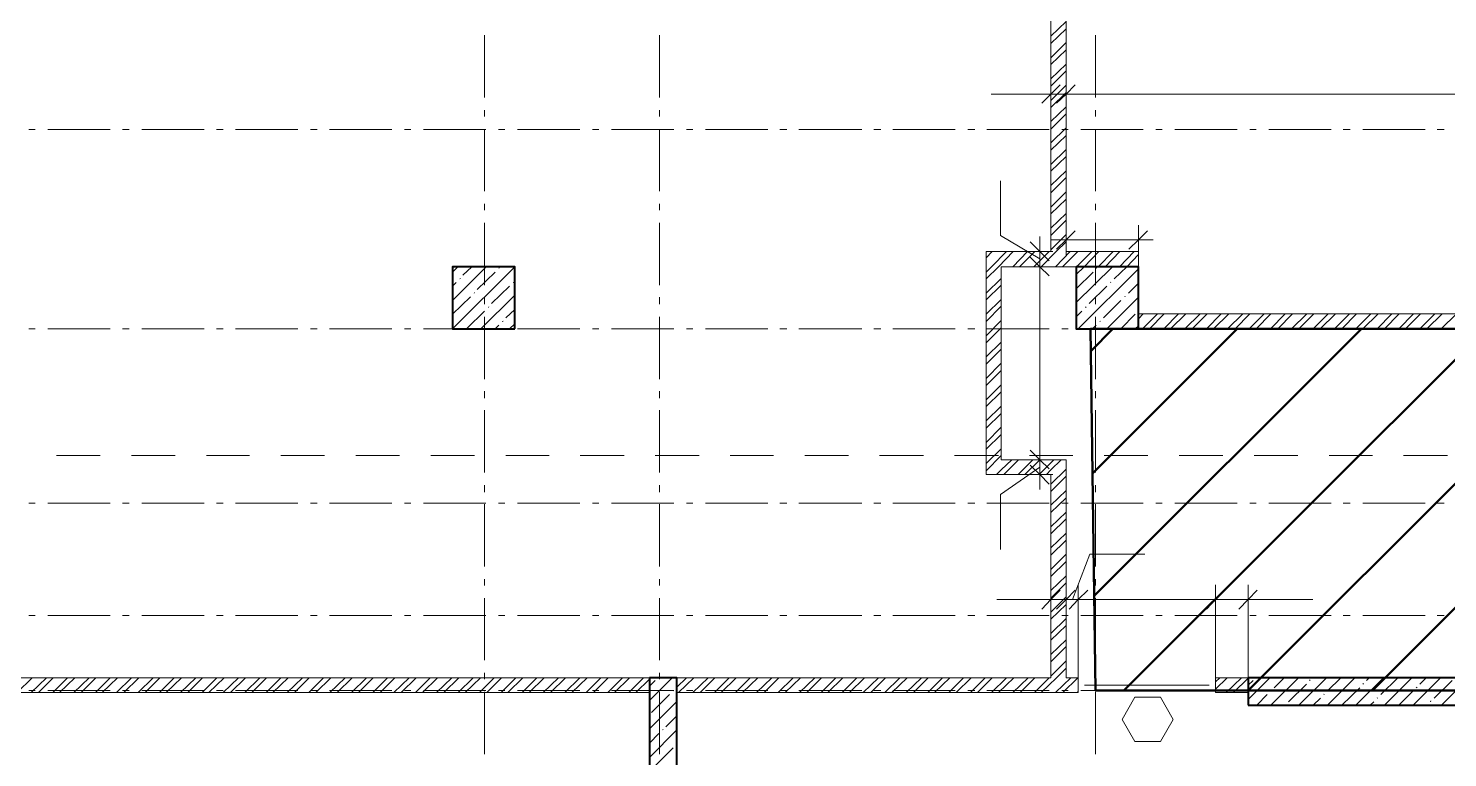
# Model space of a CAD drawing. Header units: millimetres. Extents: x -213547 to 415037, y -3642 to 106956.
# Drawn here: x -104679 to -93293, y 15213 to 21069 of the extents above; entities that cross this region are included whole.
import ezdxf

# ---------------------------------------------------------------- set-up
doc = ezdxf.new("R2010")
doc.units = ezdxf.units.MM
doc.layers.add('1029 Краска Подвал', color=1, linetype='Continuous', lineweight=50)

msp = doc.modelspace()

# ---------------------------------------------------------------- hatches: boundary and pattern name
at = {"layer": '1029 Краска Подвал'}
h = msp.add_hatch(dxfattribs=at)
h.set_pattern_fill('ANSI31', color=256, scale=222)
h.paths.add_polyline_path([(-85805.7, 15752.9), (-96117, 15752.9), (-96159.3, 18654.8), (-85848.1, 18654.8)])

# ---------------------------------------------------------------- linework, layer by layer
at = {"lineweight": 9}
for points in [[(-96354.2, 15854.6), (-96354.2, 17604.2), (-96477.1, 17604.2), (-96875.3, 17604.2), (-96875.3, 19154.7), (-95773.8, 19154.7), (-95773.8, 19277.6), (-96354.2, 19277.6), (-96354.2, 22259.9), (-96477.1, 22259.9), (-96477.1, 19277.6), (-96993.9, 19277.6), (-96993.9, 19154.7), (-96993.9, 17485.6), (-96875.3, 17485.6), (-96477.1, 17485.6), (-96477.1, 15854.6), (-99476.4, 15854.6), (-99476.4, 15736), (-96256.8, 15736), (-96256.8, 15854.6)], [(-93172.7, 18777.7), (-95773.8, 18777.7), (-95773.8, 18654.8), (-93172.7, 18654.8)], [(-105220.9, 15736), (-99696.7, 15736), (-99696.7, 15854.6), (-105220.9, 15854.6)], [(-94892.7, 15854.6), (-95155.3, 15854.6), (-95155.3, 15736), (-94892.7, 15736)], [(-95803.5, 15697.9), (-95905.1, 15519.9), (-95803.5, 15342), (-95595.9, 15342), (-95494.2, 15519.9), (-95595.9, 15697.9)]]:
    msp.add_lwpolyline(points, close=True, dxfattribs=at)
for points in [[(-96477.1, 21006), (-96354.2, 21124.6)], [(-96477.1, 20946.7), (-96354.2, 21065.3)], [(-101018.4, 20514.6), (-101018.4, 21014.5)], [(-99616.2, 20514.6), (-99616.2, 21014.5)], [(-96477.1, 20832.3), (-96354.2, 20955.2)], [(-96117, 20514.6), (-96117, 21014.5)], [(-96477.1, 20777.2), (-96354.2, 20895.8)], [(-96477.1, 20662.8), (-96354.2, 20781.5)], [(-96477.1, 20603.5), (-96354.2, 20726.4)], [(-96477.1, 20645.9), (-96477.1, 20540), (-96477.1, 20421.4)], [(-96477.1, 20489.2), (-96354.2, 20612)], [(-96354.2, 20645.9), (-96354.2, 20540), (-96354.2, 20421.4)], [(-96955.8, 20540), (-96515.2, 20540), (-96413.5, 20540)], [(-96595.7, 20540), (-96354.2, 20540), (-88927.9, 20540), (-88809.3, 20540), (-85488, 20540)], [(-96477.1, 20434.1), (-96354.2, 20552.7)], [(-101018.4, 20362.1), (-101018.4, 20412.9)], [(-99616.2, 20362.1), (-99616.2, 20412.9)], [(-96477.1, 20319.7), (-96354.2, 20438.3)], [(-96477.1, 20260.4), (-96354.2, 20383.2)], [(-96117, 20362.1), (-96117, 20412.9)], [(-96477.1, 20150.2), (-96354.2, 20268.9)], [(-104674.4, 20256.2), (-104623.5, 20256.2)], [(-104521.9, 20256.2), (-104022, 20256.2)], [(-103924.5, 20256.2), (-103869.5, 20256.2)], [(-103767.8, 20256.2), (-103267.9, 20256.2)], [(-103170.5, 20256.2), (-103115.4, 20256.2)], [(-103018, 20256.2), (-102518.1, 20256.2)], [(-102416.4, 20256.2), (-102361.3, 20256.2)], [(-102263.9, 20256.2), (-101764, 20256.2)], [(-101662.3, 20256.2), (-101611.5, 20256.2)], [(-101509.8, 20256.2), (-101009.9, 20256.2)], [(-101018.4, 19760.5), (-101018.4, 20260.4)], [(-100908.3, 20256.2), (-100857.4, 20256.2)], [(-100755.8, 20256.2), (-100255.9, 20256.2)], [(-100154.2, 20256.2), (-100103.4, 20256.2)], [(-100001.7, 20256.2), (-99501.8, 20256.2)], [(-99616.2, 19760.5), (-99616.2, 20260.4)], [(-99400.1, 20256.2), (-99349.3, 20256.2)], [(-99247.6, 20256.2), (-98747.7, 20256.2)], [(-98650.3, 20256.2), (-98595.2, 20256.2)], [(-98497.8, 20256.2), (-97993.7, 20256.2)], [(-97896.2, 20256.2), (-97841.2, 20256.2)], [(-97743.7, 20256.2), (-97243.8, 20256.2)], [(-97142.2, 20256.2), (-97087.1, 20256.2)], [(-96989.6, 20256.2), (-96489.8, 20256.2)], [(-96477.1, 20090.9), (-96354.2, 20209.6)], [(-96388.1, 20256.2), (-96337.3, 20256.2)], [(-96235.6, 20256.2), (-95735.7, 20256.2)], [(-96117, 19760.5), (-96117, 20260.4)], [(-95634, 20256.2), (-95583.2, 20256.2)], [(-95481.5, 20256.2), (-94981.6, 20256.2)], [(-94879.9, 20256.2), (-94829.1, 20256.2)], [(-94727.4, 20256.2), (-94227.6, 20256.2)], [(-94130.1, 20256.2), (-94075, 20256.2)], [(-93973.4, 20256.2), (-93473.5, 20256.2)], [(-93376, 20256.2), (-93321, 20256.2)], [(-96477.1, 19976.6), (-96354.2, 20095.2)], [(-96477.1, 19921.5), (-96354.2, 20040.1)], [(-96477.1, 19807.1), (-96354.2, 19925.7)], [(-96879.5, 19845.2), (-96879.5, 19404.7), (-96566, 19218.3)], [(-96477.1, 19747.8), (-96354.2, 19870.7)], [(-96477.1, 19633.4), (-96354.2, 19756.3)], [(-96477.1, 19578.3), (-96354.2, 19697)], [(-101018.4, 19608), (-101018.4, 19658.8)], [(-99616.2, 19608), (-99616.2, 19658.8)], [(-96477.1, 19464), (-96354.2, 19582.6)], [(-96117, 19608), (-96117, 19658.8)], [(-101018.4, 19006.4), (-101018.4, 19506.3)], [(-99616.2, 19006.4), (-99616.2, 19506.3)], [(-96477.1, 19404.7), (-96354.2, 19527.5)], [(-96354.2, 19476.7), (-96354.2, 19370.8), (-96354.2, 19247.9)], [(-96117, 19006.4), (-96117, 19506.3)], [(-95773.8, 19154.7), (-95773.8, 19370.8), (-95773.8, 19489.4)], [(-96566, 19396.2), (-96566, 19154.7), (-96566, 17604.2), (-96566, 17367)], [(-96477.1, 19290.3), (-96354.2, 19413.1)], [(-96477.1, 19370.8), (-95655.2, 19370.8)], [(-96993.9, 19112.3), (-96951.5, 19154.7), (-96832.9, 19277.6)], [(-96993.9, 19226.7), (-96947.3, 19277.6)], [(-96993.9, 19057.3), (-96896.4, 19154.7), (-96777.8, 19277.6)], [(-96782.1, 19154.7), (-96663.4, 19277.6)], [(-96727, 19154.7), (-96604.1, 19277.6)], [(-96460.1, 19277.6), (-96566, 19277.6), (-96688.9, 19277.6)], [(-96612.6, 19154.7), (-96489.8, 19277.6)], [(-96553.3, 19154.7), (-96434.7, 19277.6), (-96354.2, 19353.8)], [(-96438.9, 19154.7), (-96320.3, 19277.6)], [(-96383.9, 19154.7), (-96261, 19277.6)], [(-96269.5, 19154.7), (-96146.6, 19277.6)], [(-96210.2, 19154.7), (-96091.5, 19277.6)], [(-96095.8, 19154.7), (-95977.2, 19277.6)], [(-96040.7, 19154.7), (-95922.1, 19277.6)], [(-95926.3, 19154.7), (-95807.7, 19277.6)], [(-95867, 19154.7), (-95773.8, 19252.1)], [(-101276.8, 19112.3), (-101234.5, 19154.7)], [(-101276.8, 18883.6), (-101005.7, 19154.7)], [(-101276.8, 18654.8), (-100776.9, 19154.7)], [(-101192.1, 19086.9), (-101120.1, 19154.7)], [(-100904, 19142), (-100899.8, 19146.2)], [(-96460.1, 19154.7), (-96566, 19154.7), (-96688.9, 19154.7)], [(-96273.7, 19091.2), (-96210.2, 19154.7)], [(-96273.7, 18866.6), (-95981.4, 19154.7)], [(-96256.8, 18654.8), (-95773.8, 19137.8)], [(-96112.7, 19142), (-96108.5, 19146.2)], [(-95968.7, 19057.3), (-95867, 19154.7)], [(-101276.8, 18998), (-101247.2, 19027.6)], [(-101217.5, 19057.3), (-101213.3, 19061.5)], [(-101077.7, 18972.5), (-100933.7, 19112.3)], [(-100789.6, 19027.6), (-100785.4, 19031.9)], [(-96993.9, 18942.9), (-96875.3, 19061.5)], [(-96273.7, 18976.8), (-96138.1, 19112.3)], [(-95998.3, 19027.6), (-95994.1, 19031.9)], [(-95854.3, 18942.9), (-95773.8, 19023.4)], [(-101276.8, 18773.4), (-101132.8, 18913.2)], [(-101103.1, 18942.9), (-101098.9, 18947.1)], [(-101048.1, 18654.8), (-100776.9, 18925.9)], [(-101018.4, 18853.9), (-101018.4, 18909)], [(-100963.3, 18858.2), (-100819.3, 18998)], [(-99616.2, 18853.9), (-99616.2, 18909)], [(-96993.9, 18887.8), (-96875.3, 19006.4)], [(-96167.8, 18858.2), (-96028, 18998)], [(-96117, 18853.9), (-96117, 18909)], [(-96028, 18654.8), (-95773.8, 18909)], [(-95884, 18913.2), (-95879.7, 18917.5)], [(-101162.4, 18659.1), (-101018.4, 18798.9)], [(-100988.8, 18828.5), (-100984.5, 18832.7)], [(-100849, 18743.8), (-100776.9, 18811.6)], [(-96993.9, 18773.4), (-96875.3, 18892.1)], [(-96993.9, 18714.1), (-96875.3, 18837)], [(-96273.7, 18752.3), (-96227.1, 18798.9)], [(-96197.5, 18828.5), (-96193.2, 18832.7)], [(-96053.4, 18743.8), (-95913.6, 18883.6)], [(-101018.4, 18252.4), (-101018.4, 18752.3)], [(-100933.7, 18654.8), (-100904, 18684.5)], [(-100878.6, 18714.1), (-100870.1, 18718.4)], [(-100819.3, 18654.8), (-100776.9, 18697.2)], [(-99616.2, 18252.4), (-99616.2, 18752.3)], [(-96993.9, 18599.7), (-96875.3, 18722.6)], [(-96142.4, 18654.8), (-96112.7, 18684.5)], [(-96117, 18252.4), (-96117, 18752.3)], [(-96083.1, 18714.1), (-96078.8, 18718.4)], [(-95913.6, 18654.8), (-95799.2, 18773.4)], [(-95799.2, 18654.8), (-95773.8, 18680.2)], [(-95773.8, 18735.3), (-95735.7, 18777.7)], [(-95739.9, 18654.8), (-95621.3, 18777.7)], [(-95684.9, 18654.8), (-95566.2, 18777.7)], [(-95570.5, 18654.8), (-95451.9, 18777.7)], [(-95515.4, 18654.8), (-95392.5, 18777.7)], [(-95401, 18654.8), (-95278.2, 18777.7)], [(-95341.7, 18654.8), (-95223.1, 18777.7)], [(-95227.3, 18654.8), (-95108.7, 18777.7)], [(-95172.3, 18654.8), (-95049.4, 18777.7)], [(-95057.9, 18654.8), (-94935, 18777.7)], [(-94998.6, 18654.8), (-94879.9, 18777.7)], [(-94884.2, 18654.8), (-94765.6, 18777.7)], [(-94829.1, 18654.8), (-94710.5, 18777.7)], [(-94714.7, 18654.8), (-94596.1, 18777.7)], [(-94655.4, 18654.8), (-94536.8, 18777.7)], [(-94545.3, 18654.8), (-94422.4, 18777.7)], [(-94486, 18654.8), (-94367.4, 18777.7)], [(-94371.6, 18654.8), (-94253, 18777.7)], [(-94316.5, 18654.8), (-94193.7, 18777.7)], [(-94202.1, 18654.8), (-94079.3, 18777.7)], [(-94142.8, 18654.8), (-94024.2, 18777.7)], [(-94028.4, 18654.8), (-93909.8, 18777.7)], [(-93973.4, 18654.8), (-93850.5, 18777.7)], [(-93859, 18654.8), (-93740.4, 18777.7)], [(-93799.7, 18654.8), (-93681.1, 18777.7)], [(-93685.3, 18654.8), (-93566.7, 18777.7)], [(-93630.2, 18654.8), (-93511.6, 18777.7)], [(-93515.8, 18654.8), (-93397.2, 18777.7)], [(-93460.8, 18654.8), (-93337.9, 18777.7)], [(-93346.4, 18654.8), (-93223.5, 18777.7)], [(-104674.4, 18654.8), (-104623.5, 18654.8)], [(-104521.9, 18654.8), (-104022, 18654.8)], [(-103924.5, 18654.8), (-103869.5, 18654.8)], [(-103767.8, 18654.8), (-103267.9, 18654.8)], [(-103170.5, 18654.8), (-103115.4, 18654.8)], [(-103018, 18654.8), (-102518.1, 18654.8)], [(-102416.4, 18654.8), (-102361.3, 18654.8)], [(-102263.9, 18654.8), (-101764, 18654.8)], [(-101662.3, 18654.8), (-101611.5, 18654.8)], [(-101509.8, 18654.8), (-101009.9, 18654.8)], [(-100908.3, 18654.8), (-100857.4, 18654.8)], [(-100755.8, 18654.8), (-100255.9, 18654.8)], [(-100154.2, 18654.8), (-100103.4, 18654.8)], [(-100001.7, 18654.8), (-99501.8, 18654.8)], [(-99400.1, 18654.8), (-99349.3, 18654.8)], [(-99247.6, 18654.8), (-98747.7, 18654.8)], [(-98650.3, 18654.8), (-98595.2, 18654.8)], [(-98497.8, 18654.8), (-97993.7, 18654.8)], [(-97896.2, 18654.8), (-97841.2, 18654.8)], [(-97743.7, 18654.8), (-97243.8, 18654.8)], [(-97142.2, 18654.8), (-97087.1, 18654.8)], [(-96993.9, 18544.7), (-96875.3, 18663.3)], [(-96989.6, 18654.8), (-96489.8, 18654.8)], [(-96388.1, 18654.8), (-96337.3, 18654.8)], [(-96235.6, 18654.8), (-95735.7, 18654.8)], [(-95634, 18654.8), (-95583.2, 18654.8)], [(-95481.5, 18654.8), (-94981.6, 18654.8)], [(-94879.9, 18654.8), (-94829.1, 18654.8)], [(-94727.4, 18654.8), (-94227.6, 18654.8)], [(-94130.1, 18654.8), (-94075, 18654.8)], [(-93973.4, 18654.8), (-93473.5, 18654.8)], [(-93376, 18654.8), (-93321, 18654.8)], [(-96993.9, 18430.3), (-96875.3, 18548.9)], [(-96993.9, 18371), (-96875.3, 18493.8)], [(-96993.9, 18256.6), (-96875.3, 18379.5)], [(-96993.9, 18201.5), (-96875.3, 18320.1)], [(-101018.4, 18099.9), (-101018.4, 18154.9)], [(-99616.2, 18099.9), (-99616.2, 18154.9)], [(-96993.9, 18087.1), (-96875.3, 18205.8)], [(-96993.9, 18032.1), (-96875.3, 18150.7)], [(-96117, 18099.9), (-96117, 18154.9)], [(-101018.4, 17502.5), (-101018.4, 18002.4)], [(-99616.2, 17502.5), (-99616.2, 18002.4)], [(-96993.9, 17917.7), (-96875.3, 18036.3)], [(-96117, 17502.5), (-96117, 18002.4)], [(-96993.9, 17858.4), (-96875.3, 17977)], [(-96993.9, 17744), (-96875.3, 17866.9)], [(-96993.9, 17688.9), (-96875.3, 17807.6)], [(-96993.9, 17574.6), (-96875.3, 17693.2)], [(-104454.1, 17638.1), (-104102.5, 17638.1)], [(-103852.5, 17638.1), (-103500.9, 17638.1)], [(-103251, 17638.1), (-102903.6, 17638.1)], [(-102653.6, 17638.1), (-102302, 17638.1)], [(-102052.1, 17638.1), (-101700.5, 17638.1)], [(-101450.5, 17638.1), (-101098.9, 17638.1)], [(-100849, 17638.1), (-100501.6, 17638.1)], [(-100251.6, 17638.1), (-99900, 17638.1)], [(-99650.1, 17638.1), (-99298.5, 17638.1)], [(-99048.5, 17638.1), (-98701.1, 17638.1)], [(-98451.2, 17638.1), (-98099.6, 17638.1)], [(-97849.6, 17638.1), (-97498, 17638.1)], [(-97248.1, 17638.1), (-96896.4, 17638.1)], [(-96993.9, 17515.2), (-96875.3, 17638.1)], [(-96913.4, 17485.6), (-96875.3, 17523.7), (-96790.5, 17604.2)], [(-96879.5, 16884), (-96879.5, 17324.6), (-96566, 17544.9)], [(-96854.1, 17485.6), (-96735.5, 17604.2)], [(-96739.7, 17485.6), (-96621.1, 17604.2)], [(-96460.1, 17604.2), (-96566, 17604.2), (-96688.9, 17604.2)], [(-96684.6, 17485.6), (-96566, 17604.2)], [(-96646.5, 17638.1), (-96299.1, 17638.1)], [(-96570.3, 17485.6), (-96477.1, 17578.8), (-96451.6, 17604.2)], [(-96510.9, 17485.6), (-96477.1, 17523.7), (-96392.3, 17604.2)], [(-96049.2, 17638.1), (-95697.6, 17638.1)], [(-95447.6, 17638.1), (-95096, 17638.1)], [(-94846.1, 17638.1), (-94494.4, 17638.1)], [(-94244.5, 17638.1), (-93897.1, 17638.1)], [(-93647.2, 17638.1), (-93295.6, 17638.1)], [(-96460.1, 17485.6), (-96566, 17485.6), (-96688.9, 17485.6)], [(-96477.1, 17409.3), (-96354.2, 17528)], [(-96477.1, 17350), (-96354.2, 17472.9)], [(-101018.4, 17345.8), (-101018.4, 17400.9)], [(-99616.2, 17345.8), (-99616.2, 17400.9)], [(-96477.1, 17239.9), (-96354.2, 17358.5)], [(-96117, 17345.8), (-96117, 17400.9)], [(-104674.4, 17256.8), (-104623.5, 17256.8)], [(-104521.9, 17256.8), (-104022, 17256.8)], [(-103924.5, 17256.8), (-103869.5, 17256.8)], [(-103767.8, 17256.8), (-103267.9, 17256.8)], [(-103170.5, 17256.8), (-103115.4, 17256.8)], [(-103018, 17256.8), (-102518.1, 17256.8)], [(-102416.4, 17256.8), (-102361.3, 17256.8)], [(-102263.9, 17256.8), (-101764, 17256.8)], [(-101662.3, 17256.8), (-101611.5, 17256.8)], [(-101509.8, 17256.8), (-101009.9, 17256.8)], [(-101018.4, 16748.5), (-101018.4, 17248.4)], [(-100908.3, 17256.8), (-100857.4, 17256.8)], [(-100755.8, 17256.8), (-100255.9, 17256.8)], [(-100154.2, 17256.8), (-100103.4, 17256.8)], [(-100001.7, 17256.8), (-99501.8, 17256.8)], [(-99616.2, 16748.5), (-99616.2, 17248.4)], [(-99400.1, 17256.8), (-99349.3, 17256.8)], [(-99247.6, 17256.8), (-98747.7, 17256.8)], [(-98650.3, 17256.8), (-98595.2, 17256.8)], [(-98497.8, 17256.8), (-97993.7, 17256.8)], [(-97896.2, 17256.8), (-97841.2, 17256.8)], [(-97743.7, 17256.8), (-97243.8, 17256.8)], [(-97142.2, 17256.8), (-97087.1, 17256.8)], [(-96989.6, 17256.8), (-96489.8, 17256.8)], [(-96477.1, 17180.6), (-96354.2, 17299.2)], [(-96388.1, 17256.8), (-96337.3, 17256.8)], [(-96235.6, 17256.8), (-95735.7, 17256.8)], [(-96117, 16748.5), (-96117, 17248.4)], [(-95634, 17256.8), (-95583.2, 17256.8)], [(-95481.5, 17256.8), (-94981.6, 17256.8)], [(-94879.9, 17256.8), (-94829.1, 17256.8)], [(-94727.4, 17256.8), (-94227.6, 17256.8)], [(-94130.1, 17256.8), (-94075, 17256.8)], [(-93973.4, 17256.8), (-93473.5, 17256.8)], [(-93376, 17256.8), (-93321, 17256.8)], [(-96477.1, 17066.2), (-96354.2, 17184.8)], [(-96477.1, 17011.1), (-96354.2, 17129.7)], [(-96477.1, 16896.7), (-96354.2, 17015.4)], [(-96477.1, 16837.4), (-96354.2, 16960.3)], [(-96477.1, 16723), (-96354.2, 16845.9)], [(-96477.1, 16668), (-96354.2, 16786.6)], [(-95723, 16845.9), (-96163.6, 16845.9), (-96303.4, 16481.6)], [(-101018.4, 16596), (-101018.4, 16646.8)], [(-99616.2, 16596), (-99616.2, 16646.8)], [(-96477.1, 16553.6), (-96354.2, 16672.2)], [(-96117, 16596), (-96117, 16646.8)], [(-96477.1, 16494.3), (-96354.2, 16617.1)], [(-96477.1, 16587.5), (-96477.1, 16481.6), (-96477.1, 16358.7)], [(-96354.2, 16587.5), (-96354.2, 16481.6), (-96354.2, 16358.7)], [(-96256.8, 15854.6), (-96256.8, 16481.6), (-96256.8, 16600.2)], [(-95155.3, 15854.6), (-95155.3, 16481.6), (-95155.3, 16600.2)], [(-94892.7, 15854.6), (-94892.7, 16481.6), (-94892.7, 16600.2)], [(-101018.4, 15994.4), (-101018.4, 16494.3)], [(-99616.2, 15994.4), (-99616.2, 16494.3)], [(-96909.2, 16481.6), (-96468.6, 16481.6), (-96413.5, 16481.6)], [(-96595.7, 16481.6), (-96354.2, 16481.6), (-96256.8, 16481.6), (-95155.3, 16481.6), (-94774, 16481.6)], [(-96477.1, 16379.9), (-96354.2, 16502.8)], [(-96477.1, 16324.8), (-96354.2, 16443.4)], [(-96117, 15994.4), (-96117, 16494.3)], [(-94375.8, 16481.6), (-94858.8, 16481.6), (-95024, 16481.6)], [(-104674.4, 16354.5), (-104623.5, 16354.5)], [(-104521.9, 16354.5), (-104022, 16354.5)], [(-103924.5, 16354.5), (-103869.5, 16354.5)], [(-103767.8, 16354.5), (-103267.9, 16354.5)], [(-103170.5, 16354.5), (-103115.4, 16354.5)], [(-103018, 16354.5), (-102518.1, 16354.5)], [(-102416.4, 16354.5), (-102361.3, 16354.5)], [(-102263.9, 16354.5), (-101764, 16354.5)], [(-101662.3, 16354.5), (-101611.5, 16354.5)], [(-101509.8, 16354.5), (-101009.9, 16354.5)], [(-100908.3, 16354.5), (-100857.4, 16354.5)], [(-100755.8, 16354.5), (-100255.9, 16354.5)], [(-100154.2, 16354.5), (-100103.4, 16354.5)], [(-100001.7, 16354.5), (-99501.8, 16354.5)], [(-99400.1, 16354.5), (-99349.3, 16354.5)], [(-99247.6, 16354.5), (-98747.7, 16354.5)], [(-98650.3, 16354.5), (-98595.2, 16354.5)], [(-98497.8, 16354.5), (-97993.7, 16354.5)], [(-97896.2, 16354.5), (-97841.2, 16354.5)], [(-97743.7, 16354.5), (-97243.8, 16354.5)], [(-97142.2, 16354.5), (-97087.1, 16354.5)], [(-96989.6, 16354.5), (-96489.8, 16354.5)], [(-96477.1, 16210.4), (-96354.2, 16329.1)], [(-96388.1, 16354.5), (-96337.3, 16354.5)], [(-96235.6, 16354.5), (-95735.7, 16354.5)], [(-95634, 16354.5), (-95583.2, 16354.5)], [(-95481.5, 16354.5), (-94981.6, 16354.5)], [(-94879.9, 16354.5), (-94829.1, 16354.5)], [(-94727.4, 16354.5), (-94227.6, 16354.5)], [(-94130.1, 16354.5), (-94075, 16354.5)], [(-93973.4, 16354.5), (-93473.5, 16354.5)], [(-93376, 16354.5), (-93321, 16354.5)], [(-96477.1, 16155.4), (-96354.2, 16274)], [(-96477.1, 16041), (-96354.2, 16159.6)], [(-96477.1, 15981.7), (-96354.2, 16104.5)], [(-96477.1, 15867.3), (-96354.2, 15990.2)], [(-104767.6, 15736), (-104649, 15854.6)], [(-104657.4, 15736), (-104534.6, 15854.6)], [(-104598.1, 15736), (-104479.5, 15854.6)], [(-104483.7, 15736), (-104365.1, 15854.6)], [(-104428.7, 15736), (-104305.8, 15854.6)], [(-104314.3, 15736), (-104191.4, 15854.6)], [(-104255, 15736), (-104136.4, 15854.6)], [(-104140.6, 15736), (-104022, 15854.6)], [(-104085.5, 15736), (-103962.7, 15854.6)], [(-103971.1, 15736), (-103852.5, 15854.6)], [(-103911.8, 15736), (-103793.2, 15854.6)], [(-103797.5, 15736), (-103678.8, 15854.6)], [(-103742.4, 15736), (-103623.8, 15854.6)], [(-103628, 15736), (-103509.4, 15854.6)], [(-103572.9, 15736), (-103450.1, 15854.6)], [(-103458.5, 15736), (-103335.7, 15854.6)], [(-103399.2, 15736), (-103280.6, 15854.6)], [(-103284.9, 15736), (-103166.2, 15854.6)], [(-103229.8, 15736), (-103106.9, 15854.6)], [(-103115.4, 15736), (-102992.5, 15854.6)], [(-103056.1, 15736), (-102937.5, 15854.6)], [(-102941.7, 15736), (-102823.1, 15854.6)], [(-102886.6, 15736), (-102768, 15854.6)], [(-102772.3, 15736), (-102653.6, 15854.6)], [(-102717.2, 15736), (-102594.3, 15854.6)], [(-102602.8, 15736), (-102479.9, 15854.6)], [(-102543.5, 15736), (-102424.9, 15854.6)], [(-102429.1, 15736), (-102310.5, 15854.6)], [(-102374, 15736), (-102251.2, 15854.6)], [(-102259.7, 15736), (-102136.8, 15854.6)], [(-102200.4, 15736), (-102081.7, 15854.6)], [(-102086, 15736), (-101967.4, 15854.6)], [(-102030.9, 15736), (-101912.3, 15854.6)], [(-101916.5, 15736), (-101797.9, 15854.6)], [(-101857.2, 15736), (-101738.6, 15854.6)], [(-101747.1, 15736), (-101624.2, 15854.6)], [(-101687.8, 15736), (-101569.1, 15854.6)], [(-101573.4, 15736), (-101454.8, 15854.6)], [(-101518.3, 15736), (-101395.4, 15854.6)], [(-101403.9, 15736), (-101281.1, 15854.6)], [(-101344.6, 15736), (-101226, 15854.6)], [(-101230.2, 15736), (-101111.6, 15854.6)], [(-101175.2, 15736), (-101052.3, 15854.6)], [(-101060.8, 15736), (-100942.2, 15854.6)], [(-101018.4, 15841.9), (-101018.4, 15892.7)], [(-101001.5, 15736), (-100882.8, 15854.6)], [(-100887.1, 15736), (-100768.5, 15854.6)], [(-100832, 15736), (-100713.4, 15854.6)], [(-100717.6, 15736), (-100599, 15854.6)], [(-100662.6, 15736), (-100539.7, 15854.6)], [(-100548.2, 15736), (-100425.3, 15854.6)], [(-100488.9, 15736), (-100370.3, 15854.6)], [(-100374.5, 15736), (-100255.9, 15854.6)], [(-100319.4, 15736), (-100196.6, 15854.6)], [(-100205, 15736), (-100086.4, 15854.6)], [(-100145.7, 15736), (-100027.1, 15854.6)], [(-100031.3, 15736), (-99912.7, 15854.6)], [(-99976.3, 15736), (-99857.7, 15854.6)], [(-99861.9, 15736), (-99743.3, 15854.6)], [(-99806.8, 15736), (-99696.7, 15841.9)], [(-99696.7, 15672.4), (-99514.5, 15854.6)], [(-99696.7, 15786.8), (-99650.1, 15833.4)], [(-99616.2, 15841.9), (-99616.2, 15892.7)], [(-99476.4, 15778.3), (-99400.1, 15854.6)], [(-99463.7, 15736), (-99340.8, 15854.6)], [(-99349.3, 15736), (-99226.4, 15854.6)], [(-99290, 15736), (-99171.4, 15854.6)], [(-99175.6, 15736), (-99057, 15854.6)], [(-99120.5, 15736), (-99001.9, 15854.6)], [(-99006.1, 15736), (-98887.5, 15854.6)], [(-98951.1, 15736), (-98828.2, 15854.6)], [(-98836.7, 15736), (-98713.8, 15854.6)], [(-98777.4, 15736), (-98658.8, 15854.6)], [(-98663, 15736), (-98544.4, 15854.6)], [(-98607.9, 15736), (-98485.1, 15854.6)], [(-98493.6, 15736), (-98370.7, 15854.6)], [(-98434.2, 15736), (-98315.6, 15854.6)], [(-98319.9, 15736), (-98201.2, 15854.6)], [(-98264.8, 15736), (-98146.2, 15854.6)], [(-98150.4, 15736), (-98031.8, 15854.6)], [(-98091.1, 15736), (-97972.5, 15854.6)], [(-97981, 15736), (-97858.1, 15854.6)], [(-97921.6, 15736), (-97803, 15854.6)], [(-97807.3, 15736), (-97688.6, 15854.6)], [(-97752.2, 15736), (-97629.3, 15854.6)], [(-97637.8, 15736), (-97515, 15854.6)], [(-97578.5, 15736), (-97459.9, 15854.6)], [(-97464.1, 15736), (-97345.5, 15854.6)], [(-97409, 15736), (-97286.2, 15854.6)], [(-97294.7, 15736), (-97176, 15854.6)], [(-97235.4, 15736), (-97116.7, 15854.6)], [(-97121, 15736), (-97002.4, 15854.6)], [(-97065.9, 15736), (-96947.3, 15854.6)], [(-96951.5, 15736), (-96832.9, 15854.6)], [(-96896.4, 15736), (-96773.6, 15854.6)], [(-96782.1, 15736), (-96659.2, 15854.6)], [(-96722.8, 15736), (-96604.1, 15854.6)], [(-96608.4, 15736), (-96489.8, 15854.6)], [(-96553.3, 15736), (-96430.5, 15854.6), (-96354.2, 15930.9)], [(-96438.9, 15736), (-96316.1, 15854.6)], [(-96379.6, 15736), (-96261, 15854.6)], [(-96117, 15841.9), (-96117, 15892.7)], [(-95155.3, 15820.7), (-95121.4, 15854.6)], [(-95155.3, 15761.4), (-95062.1, 15854.6)], [(-95070.6, 15736), (-94947.7, 15854.6)], [(-95011.3, 15736), (-94892.7, 15850.4)], [(-94892.7, 15680.9), (-94719, 15854.6)], [(-94892.7, 15795.3), (-94854.5, 15833.4)], [(-94710.5, 15634.3), (-94490.2, 15854.6)], [(-94685.1, 15774.1), (-94604.6, 15854.6)], [(-94486, 15634.3), (-94265.7, 15854.6)], [(-94401.2, 15833.4), (-94397, 15837.7)], [(-94257.2, 15634.3), (-94036.9, 15854.6)], [(-94257.2, 15748.7), (-94151.3, 15854.6)], [(-94028.4, 15634.3), (-93808.2, 15854.6)], [(-93943.7, 15833.4), (-93922.5, 15854.6)], [(-93829.3, 15719), (-93693.8, 15854.6)], [(-93799.7, 15634.3), (-93579.4, 15854.6)], [(-93570.9, 15634.3), (-93350.6, 15854.6)], [(-93515.8, 15803.8), (-93465, 15854.6)], [(-93401.5, 15689.4), (-93257.4, 15833.4)], [(-93342.2, 15634.3), (-93121.9, 15854.6)], [(-104674.4, 15752.9), (-104623.5, 15752.9)], [(-104521.9, 15752.9), (-104022, 15752.9)], [(-103924.5, 15752.9), (-103869.5, 15752.9)], [(-103767.8, 15752.9), (-103267.9, 15752.9)], [(-103170.5, 15752.9), (-103115.4, 15752.9)], [(-103018, 15752.9), (-102518.1, 15752.9)], [(-102416.4, 15752.9), (-102361.3, 15752.9)], [(-102263.9, 15752.9), (-101764, 15752.9)], [(-101662.3, 15752.9), (-101611.5, 15752.9)], [(-101509.8, 15752.9), (-101009.9, 15752.9)], [(-101018.4, 15240.3), (-101018.4, 15740.2)], [(-100908.3, 15752.9), (-100857.4, 15752.9)], [(-100755.8, 15752.9), (-100255.9, 15752.9)], [(-100154.2, 15752.9), (-100103.4, 15752.9)], [(-100001.7, 15752.9), (-99501.8, 15752.9)], [(-99679.7, 15575), (-99535.7, 15719)], [(-99616.2, 15240.3), (-99616.2, 15740.2)], [(-99506, 15748.7), (-99501.8, 15752.9)], [(-99480.6, 15774.1), (-99476.4, 15778.3)], [(-99400.1, 15752.9), (-99349.3, 15752.9)], [(-99247.6, 15752.9), (-98747.7, 15752.9)], [(-98650.3, 15752.9), (-98595.2, 15752.9)], [(-98497.8, 15752.9), (-97993.7, 15752.9)], [(-97896.2, 15752.9), (-97841.2, 15752.9)], [(-97743.7, 15752.9), (-97243.8, 15752.9)], [(-97142.2, 15752.9), (-97087.1, 15752.9)], [(-96989.6, 15752.9), (-96489.8, 15752.9)], [(-96388.1, 15752.9), (-96337.3, 15752.9)], [(-96265.2, 15736), (-96256.8, 15744.5)], [(-96235.6, 15752.9), (-95735.7, 15752.9)], [(-96205.9, 15795.3), (-95206.1, 15795.3)], [(-96117, 15240.3), (-96117, 15740.2)], [(-95634, 15752.9), (-95583.2, 15752.9)], [(-95481.5, 15752.9), (-94981.6, 15752.9)], [(-94896.9, 15736), (-94892.7, 15736)], [(-94879.9, 15752.9), (-94829.1, 15752.9)], [(-94824.9, 15634.3), (-94740.2, 15719)], [(-94727.4, 15752.9), (-94227.6, 15752.9)], [(-94714.7, 15748.7), (-94710.5, 15752.9)], [(-94570.7, 15659.7), (-94426.7, 15803.8)], [(-94286.9, 15719), (-94282.6, 15723.3)], [(-94142.8, 15634.3), (-93998.8, 15774.1)], [(-94130.1, 15752.9), (-94075, 15752.9)], [(-93973.4, 15803.8), (-93969.1, 15808)], [(-93973.4, 15752.9), (-93473.5, 15752.9)], [(-93685.3, 15634.3), (-93570.9, 15748.7)], [(-93545.5, 15774.1), (-93537, 15778.3)], [(-93376, 15752.9), (-93321, 15752.9)], [(-99696.7, 15443.7), (-99476.4, 15664)], [(-94596.1, 15634.3), (-94596.1, 15638.5)], [(-94371.6, 15634.3), (-94312.3, 15689.4)], [(-93914.1, 15634.3), (-93884.4, 15659.7)], [(-93859, 15689.4), (-93854.8, 15693.6)], [(-93431.1, 15659.7), (-93426.9, 15668.2)], [(-99565.3, 15460.6), (-99476.4, 15549.6)], [(-99696.7, 15214.9), (-99476.4, 15435.2)], [(-99696.7, 15329.3), (-99620.4, 15405.5)], [(-99590.8, 15435.2), (-99586.5, 15439.4)], [(-99650.1, 15147.1), (-99506, 15291.2)], [(-99480.6, 15320.8), (-99476.4, 15320.8)]]:
    msp.add_lwpolyline(points, dxfattribs=at)
at = {"lineweight": 18}
for points in [[(-96400.8, 20616.2), (-96477.1, 20540), (-96549.1, 20468)], [(-96282.2, 20616.2), (-96354.2, 20540), (-96430.5, 20468)], [(-96282.2, 19442.8), (-96354.2, 19370.8), (-96430.5, 19294.5)], [(-95701.8, 19442.8), (-95773.8, 19370.8), (-95850.1, 19294.5)], [(-96489.8, 19201.3), (-96566, 19277.6), (-96642.3, 19353.8)], [(-96489.8, 19082.7), (-96566, 19154.7), (-96642.3, 19231)], [(-96489.8, 17532.2), (-96566, 17604.2), (-96642.3, 17680.5)], [(-96489.8, 17409.3), (-96566, 17485.6), (-96642.3, 17561.8)], [(-96400.8, 16557.8), (-96477.1, 16481.6), (-96549.1, 16405.3)], [(-96282.2, 16557.8), (-96354.2, 16481.6), (-96430.5, 16405.3)], [(-96180.5, 16557.8), (-96256.8, 16481.6), (-96328.8, 16405.3)], [(-95079.1, 16557.8), (-95155.3, 16481.6), (-95227.3, 16405.3)], [(-94820.6, 16557.8), (-94892.7, 16481.6), (-94968.9, 16405.3)]]:
    msp.add_lwpolyline(points, dxfattribs=at)
at = {"lineweight": 40}
for points in [[(-100776.9, 18654.8), (-100776.9, 19154.7), (-101276.8, 19154.7), (-101276.8, 18654.8)], [(-95773.8, 18654.8), (-95773.8, 19154.7), (-96273.7, 19154.7), (-96273.7, 18654.8)], [(-99696.7, 15854.6), (-99696.7, 14354.9), (-99476.4, 14354.9), (-99476.4, 15854.6)], [(-94892.7, 15634.3), (-87487.5, 15634.3), (-87487.5, 15854.6), (-94892.7, 15854.6)]]:
    msp.add_lwpolyline(points, close=True, dxfattribs=at)
at = {"layer": '1029 Краска Подвал'}
msp.add_lwpolyline([(-85805.7, 15752.9), (-96117, 15752.9), (-96159.3, 18654.8), (-85848.1, 18654.8)], close=True, dxfattribs=at)

doc.saveas('drawing.dxf')
